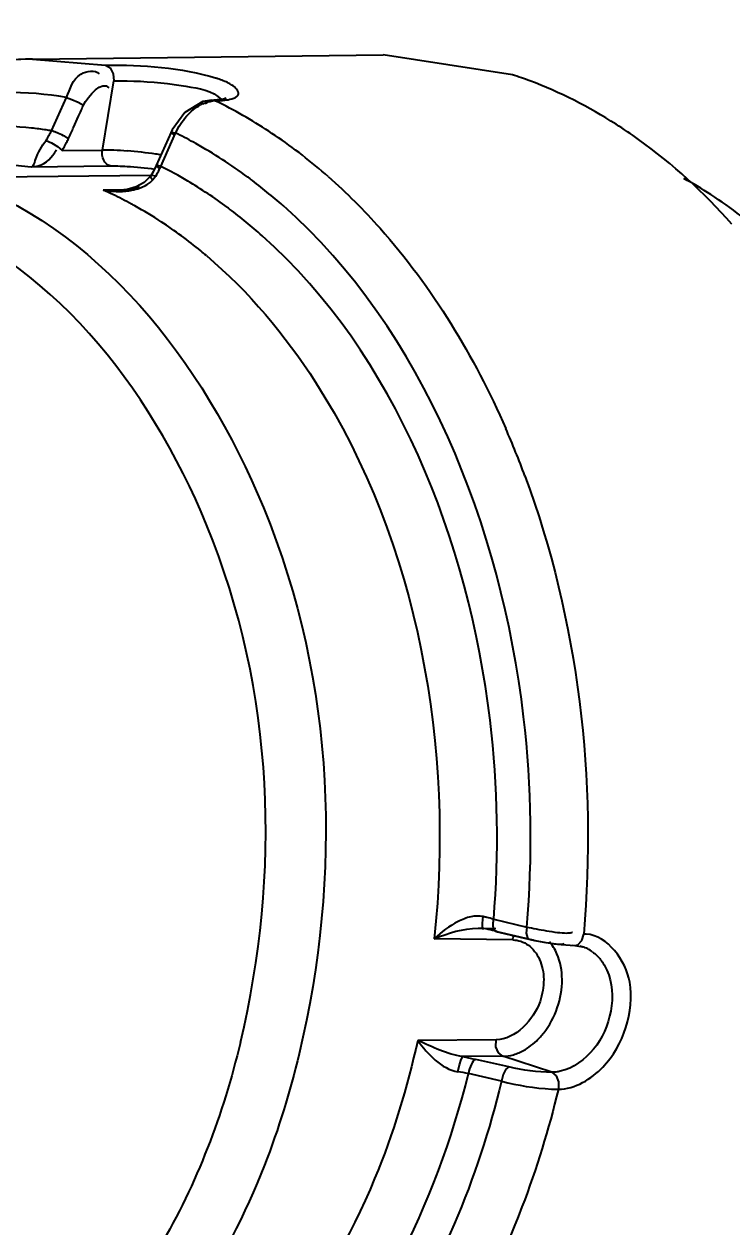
# Model space of a CAD drawing. Header units: millimetres. Extents: x 0 to 10500, y 0 to 7425.
# Drawn here: x 2702.74 to 2729.86, y 1742.31 to 1788.41 of the extents above; entities that cross this region are included whole.
import ezdxf

# ---------------------------------------------------------------- set-up
doc = ezdxf.new("R2010")
doc.units = ezdxf.units.MM
doc.header["$LTSCALE"] = 577.5
doc.layers.get('0').update_dxf_attribs({"linetype": 'CONTINUOUS'})
doc.styles.add('TEXTSTYLE_2', font='txt', dxfattribs={"width": 0.8})
doc.dimstyles.new('DIMSTYLE_1', dxfattribs={"dimtxt": 75, "dimasz": 3.5, "dimexe": 1.5, "dimexo": 1.5, "dimgap": 18.75, "dimtad": 1, "dimdec": 1, "dimtxsty": 'TEXTSTYLE_2', "dimblk": '_FILLED', "dimblk1": '_FILLED', "dimblk2": '_FILLED', "dimcen": 0.09, "dimadec": 1, "dimazin": 2, "dimtp": 0.1, "dimtm": 0.1, "dimtfac": 1, "dimtdec": 1, "dimtofl": 0, "dimtmove": 0, "dimatfit": 3, "dimldrblk": '_FILLED', "dimfxl": 1, "dimtolj": 1, "dimarcsym": 0})

# ---------------------------------------------------------------- blocks, each defined once
blk = doc.blocks.new('_FILLED')
at = {"color": 0, "linetype": 'ByBlock'}
blk.add_solid([(0, 0), (-1, 0.214), (-1, -0.214)], dxfattribs=at)
blk = doc.blocks.new('*D7')
at = {"color": 2, "linetype": 'Continuous', "transparency": 16777216}
for p, q in [((766.713, 2608.729), (681.846, 2608.729)), ((683.346, 2608.729), (683.346, 2129.729)), ((976.556, 2608.729), (818.98, 2608.729)), ((683.346, 1650.729), (683.346, 2129.729)), ((2711.144, 1650.729), (681.846, 1650.729))]:
    blk.add_line(p, q, dxfattribs=at)
at = {"color": 2, "linetype": 'Continuous', "transparency": 16777216, "xscale": 3.5, "yscale": 3.5, "zscale": 3.5}
for p, rotation in [((683.346, 2608.729), 90), ((683.346, 1650.729), 270)]:
    blk.add_blockref('_FILLED', p, dxfattribs=dict(at, rotation=rotation))
at = {"color": 2, "linetype": 'Continuous', "transparency": 16777216, "insert": (589.596, 2129.729), "char_height": 75, "width": 180, "attachment_point": 2, "rotation": 90, "line_spacing_factor": 0.9, "style": 'TEXTSTYLE_2'}
blk.add_mtext('958', dxfattribs=at)
blk = doc.blocks.new('*D8')
at = {"color": 2, "linetype": 'Continuous', "transparency": 16777216}
for p, q in [((2711.144, 2533.729), (889.89, 2533.729)), ((891.39, 2533.729), (891.39, 2129.729)), ((891.39, 1725.729), (891.39, 2129.729)), ((2711.144, 1725.729), (889.89, 1725.729))]:
    blk.add_line(p, q, dxfattribs=at)
at = {"color": 2, "linetype": 'Continuous', "transparency": 16777216, "xscale": 3.5, "yscale": 3.5, "zscale": 3.5}
for p, rotation in [((891.39, 2533.729), 90), ((891.39, 1725.729), 270)]:
    blk.add_blockref('_FILLED', p, dxfattribs=dict(at, rotation=rotation))
at = {"color": 2, "linetype": 'Continuous', "transparency": 16777216, "insert": (797.64, 2129.729), "char_height": 75, "width": 180, "attachment_point": 2, "rotation": 90, "line_spacing_factor": 0.9, "style": 'TEXTSTYLE_2'}
blk.add_mtext('808', dxfattribs=at)

msp = doc.modelspace()

# ---------------------------------------------------------------- linework, layer by layer
at = {"color": 6, "linetype": 'Continuous'}
for p, q in [((2703.065, 1787.064), (2716.499, 1787.23)), ((2721.45, 1786.464), (2716.497, 1787.23)), ((2703.065, 1787.064), (2705.861, 1786.836)), ((2705.861, 1786.836), (2706.043, 1786.728)), ((2706.043, 1786.728), (2706.159, 1786.501)), ((2705.746, 1783.577), (2706.178, 1786.228)), ((2706.159, 1786.501), (2706.178, 1786.228)), ((2703.794, 1784.317), (2704.37, 1785.593)), ((2704.37, 1785.593), (2704.578, 1785.515)), ((2704.578, 1785.515), (2704.814, 1785.409)), ((2704.814, 1785.409), (2705.015, 1785.304)), ((2709.588, 1785.435), (2708.904, 1785.023)), ((2709.943, 1785.491), (2709.588, 1785.435)), ((2709.7, 1785.344), (2709.869, 1785.478)), ((2709.869, 1785.478), (2709.943, 1785.491)), ((2709.943, 1785.491), (2710.017, 1785.493)), ((2709.947, 1785.491), (2710.066, 1785.465)), ((2710.378, 1785.529), (2710.017, 1785.493)), ((2710.49, 1785.562), (2710.378, 1785.529)), ((2710.463, 1785.542), (2710.49, 1785.562)), ((2704.64, 1784.448), (2704.831, 1784.874)), ((2708.904, 1785.023), (2708.418, 1784.348)), ((2703.586, 1783.95), (2703.793, 1783.86)), ((2708.377, 1784.261), (2707.808, 1782.982)), ((2707.979, 1782.952), (2708.548, 1784.231)), ((2708.418, 1784.348), (2708.377, 1784.261)), ((2708.377, 1784.261), (2708.406, 1784.267)), ((2708.383, 1784.244), (2708.377, 1784.261)), ((2708.486, 1784.17), (2708.383, 1784.244)), ((2708.406, 1784.267), (2708.548, 1784.231)), ((2703.793, 1783.86), (2704.021, 1783.716)), ((2704.021, 1783.716), (2704.199, 1783.562)), ((2704.199, 1783.562), (2705.746, 1783.577)), ((2700.119, 1783.23), (2703.02, 1782.94)), ((2707.808, 1782.982), (2707.688, 1782.741)), ((2707.596, 1782.604), (2700.017, 1782.514)), ((2703.02, 1782.94), (2706.037, 1782.971)), ((2707.567, 1782.545), (2707.345, 1782.335)), ((2707.596, 1782.586), (2707.567, 1782.545)), ((2707.596, 1782.587), (2707.592, 1782.552)), ((2707.592, 1782.552), (2707.67, 1782.43)), ((2707.688, 1782.741), (2707.597, 1782.587)), ((2707.636, 1782.607), (2707.597, 1782.587)), ((2707.789, 1782.579), (2707.636, 1782.607)), ((2706.691, 1782.072), (2706.332, 1782.028)), ((2707.041, 1782.174), (2706.691, 1782.072)), ((2707.345, 1782.335), (2707.041, 1782.174)), ((2706.544, 1782.054), (2705.777, 1782.042)), ((2706.233, 1782.025), (2705.777, 1782.042)), ((2706.256, 1782.025), (2706.233, 1782.025)), ((2706.332, 1782.028), (2706.256, 1782.025)), ((2720.305, 1753.952), (2720.336, 1754.201)), ((2720.312, 1753.784), (2720.305, 1753.952)), ((2720.735, 1754.103), (2722.001, 1753.803)), ((2720.136, 1753.76), (2720.339, 1753.757)), ((2720.158, 1753.759), (2720.353, 1753.745)), ((2720.287, 1753.75), (2720.338, 1753.742)), ((2720.338, 1753.742), (2720.312, 1753.784)), ((2720.353, 1753.745), (2720.338, 1753.742)), ((2720.821, 1753.738), (2720.353, 1753.745)), ((2720.82, 1753.637), (2722.086, 1753.338)), ((2720.852, 1753.637), (2720.82, 1753.637)), ((2720.852, 1753.637), (2722.116, 1753.337)), ((2722.001, 1753.803), (2721.983, 1753.562)), ((2721.983, 1753.562), (2722.024, 1753.391)), ((2724.109, 1753.283), (2724.183, 1753.536)), ((2721.465, 1753.31), (2718.46, 1753.356)), ((2722.024, 1753.391), (2722.084, 1753.339)), ((2722.084, 1753.339), (2722.086, 1753.338)), ((2722.086, 1753.338), (2722.189, 1753.315)), ((2722.086, 1753.338), (2722.112, 1753.337)), ((2722.189, 1753.315), (2722.732, 1753.21)), ((2722.732, 1753.21), (2723.316, 1753.131)), ((2723.316, 1753.131), (2723.84, 1753.098)), ((2723.769, 1753.111), (2724.146, 1753.047)), ((2723.84, 1753.098), (2723.953, 1753.125)), ((2723.953, 1753.125), (2724.109, 1753.283)), ((2724.035, 1753.083), (2724.147, 1753.046)), ((2720.828, 1749.486), (2717.825, 1749.459)), ((2720.823, 1749.215), (2720.828, 1749.486)), ((2720.919, 1748.979), (2720.823, 1749.215)), ((2721.084, 1748.85), (2720.919, 1748.979)), ((2719.367, 1748.256), (2719.419, 1748.519)), ((2719.419, 1748.519), (2719.488, 1748.733)), ((2719.488, 1748.733), (2719.553, 1748.836)), ((2721.084, 1748.85), (2719.553, 1748.836)), ((2719.553, 1748.836), (2719.719, 1748.804)), ((2719.719, 1748.804), (2719.885, 1748.769)), ((2719.885, 1748.769), (2720.05, 1748.732)), ((2721.32, 1748.442), (2720.05, 1748.732)), ((2722.958, 1748.239), (2721.084, 1748.85)), ((2721.32, 1748.442), (2721.206, 1748.351)), ((2721.038, 1747.895), (2719.77, 1748.184)), ((2721.102, 1748.15), (2721.038, 1747.895)), ((2721.206, 1748.351), (2721.102, 1748.15)), ((2722.958, 1748.239), (2723.126, 1748.106)), ((2723.126, 1748.106), (2723.221, 1747.865)), ((2723.221, 1747.865), (2723.213, 1747.59))]:
    msp.add_line(p, q, dxfattribs=at)
for centre, radius, start, end in [((2703.27, 1771.857), 15.208, 90.7728, 104.306), ((2708.79, 1782.26), 4.277, 69.0222, 72.0118), ((2716.456, 1771.149), 16.109, 70.623, 71.9392), ((2716.381, 1770.935), 16.335, 69.4493, 70.6233), ((2710.208, 1783.982), 1.503, 114.1749, 118.2095), ((2710.083, 1784.403), 1.061, 90.8955, 96.5312), ((2702.545, 1769.89), 17.296, 63.1592, 64.2227), ((2702.029, 1768.918), 18.395, 55.8254, 63.0929), ((2701.584, 1770.717), 13.779, 83.9728, 98.8131), ((2701.578, 1770.748), 13.748, 81.5872, 83.9338), ((2714.998, 1768.258), 19.356, 54.3258, 57.4152), ((2701.25, 1785.519), 2.814, 326.105, 334.7018), ((2701.574, 1770.718), 13.779, 80.7264, 81.5877), ((2701.229, 1785.472), 3.532, 332.8983, 335.7576), ((2701.288, 1769.385), 16.526, 63.6495, 63.9406), ((2701.126, 1769.064), 16.886, 60.9536, 63.6409), ((2700.886, 1767.238), 20.428, 48.5982, 55.8202), ((2701.304, 1785.255), 3.16, 325.8096, 328.2481), ((2701.339, 1785.414), 3.408, 327.08, 332.9291), ((2705.56, 1768.121), 15.462, 81.7081, 85.8014), ((2700.466, 1767.917), 18.208, 53.4447, 60.8906), ((2705.831, 1770.032), 13.532, 80.7983, 81.6788), ((2705.442, 1784.01), 2.749, 328.6333, 334.4226), ((2705.334, 1784.063), 2.869, 334.3885, 337.2075), ((2700.712, 1768.357), 16.304, 59.3989, 63.529), ((2699.864, 1767.069), 19.248, 53.1325, 53.5083), ((2706.422, 1784.301), 2.308, 278.4894, 283.7842), ((2700.063, 1767.275), 17.566, 53.443, 59.3738), ((2699.428, 1766.503), 19.962, 48.4677, 53.1063), ((2720.049, 1767.98), 16.554, 57.0433, 61.2276), ((2699.782, 1768.522), 14.79, 64.5452, 66.0872), ((2699.574, 1768.09), 15.269, 61.4857, 64.5371), ((2706.174, 1785.972), 3.948, 271.1974, 274.6445), ((2719.487, 1767.12), 17.581, 52.4445, 57.0307), ((2699.393, 1767.75), 15.654, 60.9672, 61.4961), ((2699.127, 1767.284), 16.191, 56.7691, 60.9463), ((2699.59, 1766.614), 18.379, 53.134, 53.4842), ((2699.152, 1766.048), 19.094, 48.2411, 53.1049), ((2698.442, 1766.253), 17.429, 50.5547, 56.7421), ((2697.909, 1765.584), 18.284, 49.7334, 50.5963), ((2689.454, 1759.056), 34.634, 20.3392, 23.5729), ((2717.844, 1743.198), 11.282, 76.5282, 77.2359), ((2718.04, 1744.008), 10.449, 75.0569, 76.5423), ((2717.423, 1739.022), 15.012, 77.4319, 78.745), ((2717.736, 1740.432), 13.568, 76.7219, 77.4252), ((2724.176, 1752.052), 1.484, 86.0271, 89.7282), ((2723.729, 1751.791), 1.322, 62.6271, 71.6013), ((2723.697, 1751.729), 1.392, 53.6947, 62.6167), ((2720.793, 1751.027), 2.237, 299.7708, 305.2799), ((2717.478, 1736.6), 11.809, 78.8086, 80.7934)]:
    msp.add_arc(centre, radius, start, end, dxfattribs=at)
for points in [[(2703.065, 1787.064), (2700.24, 1787.029), (2697.358, 1786.179), (2694.904, 1784.779)], [(2705.861, 1786.836), (2707.287, 1786.843), (2708.752, 1786.762), (2710.111, 1786.328)], [(2705.021, 1785.3), (2705.188, 1785.656), (2705.745, 1786.273), (2705.993, 1785.968)], [(2706.178, 1786.228), (2706.864, 1786.246), (2707.552, 1786.202), (2708.233, 1786.125)], [(2725.422, 1784.567), (2724.382, 1785.231), (2723.271, 1785.798), (2722.115, 1786.231)], [(2704.37, 1785.593), (2701.29, 1786.119), (2697.9, 1785.532), (2695.115, 1784.116)], [(2729.862, 1780.74), (2728.791, 1781.941), (2727.593, 1783.044), (2726.286, 1783.981)], [(2706.687, 1782.953), (2707.041, 1782.933), (2707.394, 1782.899), (2707.745, 1782.849)], [(2705.774, 1782.043), (2706.098, 1781.984), (2706.437, 1781.969), (2706.763, 1782.018)], [(2721.929, 1771.094), (2723.981, 1765.562), (2724.701, 1759.414), (2724.183, 1753.536)], [(2719.371, 1754.016), (2719.035, 1753.85), (2718.73, 1753.616), (2718.461, 1753.355)], [(2718.46, 1753.356), (2718.996, 1753.57), (2719.566, 1753.762), (2720.142, 1753.759)], [(2725.944, 1751.694), (2725.805, 1752.509), (2725.103, 1753.476), (2724.278, 1753.533)], [(2723.355, 1751.792), (2723.352, 1752.126), (2723.292, 1752.469), (2723.159, 1752.776)], [(2725.072, 1752.151), (2725.496, 1751.22), (2725.213, 1749.914), (2724.563, 1749.123)], [(2722.653, 1749.748), (2723.097, 1750.315), (2723.36, 1751.071), (2723.355, 1751.792)], [(2724.918, 1748.438), (2725.703, 1749.262), (2726.135, 1750.572), (2725.944, 1751.694)], [(2722.51, 1750.95), (2722.265, 1750.248), (2721.571, 1749.483), (2720.828, 1749.486)], [(2717.824, 1749.46), (2718.21, 1748.935), (2718.723, 1748.361), (2719.367, 1748.256)], [(2719.553, 1748.836), (2718.946, 1748.916), (2718.384, 1749.208), (2717.825, 1749.458)], [(2724.563, 1749.123), (2724.238, 1748.729), (2723.784, 1748.387), (2723.285, 1748.275)], [(2722.958, 1748.239), (2722.408, 1748.234), (2721.856, 1748.319), (2721.32, 1748.442)], [(2723.213, 1747.59), (2723.848, 1747.59), (2724.48, 1747.979), (2724.918, 1748.438)], [(2721.038, 1747.895), (2721.661, 1747.735), (2722.302, 1747.627), (2722.945, 1747.596)]]:
    msp.add_open_spline(points, degree=3, dxfattribs=at)
for points, knots in [([(2704.37, 1785.593), (2704.508, 1785.914), (2704.646, 1786.535), (2705.474, 1786.674), (2705.624, 1786.493)], [0, 0, 0, 0, 0.598505, 1, 1, 1, 1]), ([(2710.708, 1786.069), (2710.652, 1786.103), (2710.525, 1786.17), (2710.394, 1786.226), (2710.321, 1786.253)], [0, 0, 0, 0, 0.458638, 1, 1, 1, 1]), ([(2708.233, 1786.125), (2708.472, 1786.098), (2709.165, 1785.98), (2709.979, 1785.873), (2710.303, 1785.514)], [0, 0, 0, 0, 0.331667, 1, 1, 1, 1]), ([(2710.489, 1785.496), (2710.659, 1785.522), (2711.151, 1785.634), (2710.829, 1785.994), (2710.708, 1786.069)], [0, 0, 0, 0, 0.546823, 1, 1, 1, 1]), ([(2704.831, 1784.874), (2704.862, 1784.945), (2704.926, 1785.087), (2704.99, 1785.229), (2705.021, 1785.3)], [0, 0, 0, 0, 0.500026, 1, 1, 1, 1]), ([(2708.964, 1784.873), (2709.043, 1784.963), (2709.209, 1785.124), (2709.4, 1785.254), (2709.498, 1785.307)], [0, 0, 0, 0, 0.517284, 1, 1, 1, 1]), ([(2709.593, 1785.354), (2709.653, 1785.38), (2709.773, 1785.425), (2709.9, 1785.451), (2709.962, 1785.458)], [0, 0, 0, 0, 0.512082, 1, 1, 1, 1]), ([(2710.066, 1785.464), (2710.141, 1785.465), (2710.283, 1785.471), (2710.423, 1785.486), (2710.489, 1785.496)], [0, 0, 0, 0, 0.532412, 1, 1, 1, 1]), ([(2708.548, 1784.231), (2708.603, 1784.349), (2708.727, 1784.574), (2708.881, 1784.779), (2708.964, 1784.873)], [0, 0, 0, 0, 0.508551, 1, 1, 1, 1]), ([(2704.45, 1784.022), (2704.481, 1784.093), (2704.545, 1784.235), (2704.609, 1784.377), (2704.64, 1784.448)], [0, 0, 0, 0, 0.499974, 1, 1, 1, 1]), ([(2703.02, 1782.94), (2703.116, 1782.944), (2703.222, 1783.457), (2703.424, 1783.709), (2703.586, 1783.95)], [0, 0, 0, 0, 0.248873, 1, 1, 1, 1]), ([(2704.007, 1784.237), (2703.969, 1784.253), (2703.899, 1784.28), (2703.827, 1784.306), (2703.794, 1784.317)], [0, 0, 0, 0, 0.539603, 1, 1, 1, 1]), ([(2704.45, 1784.022), (2704.384, 1784.061), (2704.238, 1784.136), (2704.088, 1784.203), (2704.007, 1784.237)], [0, 0, 0, 0, 0.46383, 1, 1, 1, 1]), ([(2703.02, 1782.94), (2703.072, 1782.951), (2703.433, 1782.932), (2703.747, 1783.229), (2703.918, 1783.479)], [0, 0, 0, 0, 0.148848, 1, 1, 1, 1]), ([(2706.037, 1782.971), (2705.933, 1782.993), (2705.746, 1783.197), (2705.725, 1783.447), (2705.746, 1783.577)], [0, 0, 0, 0, 0.446036, 1, 1, 1, 1]), ([(2706.692, 1783.541), (2706.524, 1783.554), (2706.209, 1783.572), (2705.893, 1783.579), (2705.746, 1783.577)], [0, 0, 0, 0, 0.533905, 1, 1, 1, 1]), ([(2707.808, 1782.982), (2707.806, 1782.977), (2707.819, 1782.958), (2707.832, 1782.948), (2707.842, 1782.941)], [0, 0, 0, 0, 0.315566, 1, 1, 1, 1]), ([(2707.839, 1782.988), (2707.832, 1782.988), (2707.822, 1782.989), (2707.81, 1782.985), (2707.808, 1782.982)], [0, 0, 0, 0, 0.65645, 1, 1, 1, 1]), ([(2707.979, 1782.952), (2707.952, 1782.961), (2707.906, 1782.975), (2707.859, 1782.986), (2707.839, 1782.988)], [0, 0, 0, 0, 0.59536, 1, 1, 1, 1]), ([(2706.037, 1782.971), (2706.139, 1782.972), (2706.355, 1782.969), (2706.572, 1782.96), (2706.687, 1782.953)], [0, 0, 0, 0, 0.468857, 1, 1, 1, 1]), ([(2707.712, 1782.473), (2707.726, 1782.49), (2707.753, 1782.524), (2707.778, 1782.56), (2707.789, 1782.579)], [0, 0, 0, 0, 0.501835, 1, 1, 1, 1]), ([(2707.842, 1782.941), (2707.851, 1782.934), (2707.873, 1782.918), (2707.896, 1782.904), (2707.908, 1782.897)], [0, 0, 0, 0, 0.447999, 1, 1, 1, 1]), ([(2714.395, 1782.561), (2715.097, 1781.943), (2717.896, 1779.138), (2719.99, 1775.675), (2721.198, 1772.907)], [0, 0, 0, 0, 0.236382, 1, 1, 1, 1]), ([(2700.017, 1782.514), (2705.515, 1780.721), (2714.545, 1769.173), (2714.903, 1755.746), (2713.28, 1748.94)], [0, 0, 0, 0, 0.452507, 1, 1, 1, 1]), ([(2707.16, 1782.161), (2707.053, 1782.127), (2706.833, 1782.075), (2706.608, 1782.047), (2706.494, 1782.037)], [0, 0, 0, 0, 0.493565, 1, 1, 1, 1]), ([(2706.972, 1782.06), (2707.057, 1782.081), (2707.224, 1782.133), (2707.381, 1782.21), (2707.454, 1782.255)], [0, 0, 0, 0, 0.504924, 1, 1, 1, 1]), ([(2707.454, 1782.255), (2707.482, 1782.272), (2707.536, 1782.309), (2707.587, 1782.349), (2707.611, 1782.371)], [0, 0, 0, 0, 0.502085, 1, 1, 1, 1]), ([(2707.611, 1782.371), (2707.629, 1782.386), (2707.664, 1782.419), (2707.697, 1782.455), (2707.712, 1782.473)], [0, 0, 0, 0, 0.501835, 1, 1, 1, 1]), ([(2711.03, 1749.379), (2712.567, 1755.825), (2712.229, 1768.542), (2703.676, 1779.479), (2698.469, 1781.177)], [0, 0, 0, 0, 0.547493, 1, 1, 1, 1]), ([(2722.001, 1753.803), (2722.23, 1756.479), (2722.12, 1766.331), (2718.068, 1776.664), (2712.664, 1781.447)], [0, 0, 0, 0, 0.271211, 1, 1, 1, 1]), ([(2720.735, 1754.103), (2720.942, 1756.637), (2720.809, 1765.971), (2716.971, 1775.74), (2711.869, 1780.291)], [0, 0, 0, 0, 0.271106, 1, 1, 1, 1]), ([(2709.726, 1779.536), (2711.355, 1778.156), (2717.468, 1770.841), (2719.229, 1760.583), (2718.458, 1753.354)], [0, 0, 0, 0, 0.226972, 1, 1, 1, 1]), ([(2719.861, 1754.194), (2719.776, 1754.176), (2719.609, 1754.126), (2719.449, 1754.055), (2719.371, 1754.016)], [0, 0, 0, 0, 0.498183, 1, 1, 1, 1]), ([(2720.336, 1754.201), (2720.259, 1754.218), (2720.099, 1754.231), (2719.94, 1754.21), (2719.861, 1754.194)], [0, 0, 0, 0, 0.49576, 1, 1, 1, 1]), ([(2720.717, 1753.857), (2720.715, 1753.896), (2720.716, 1753.979), (2720.727, 1754.06), (2720.735, 1754.103)], [0, 0, 0, 0, 0.476394, 1, 1, 1, 1]), ([(2720.737, 1753.738), (2720.732, 1753.756), (2720.723, 1753.795), (2720.718, 1753.836), (2720.717, 1753.857)], [0, 0, 0, 0, 0.466641, 1, 1, 1, 1]), ([(2720.82, 1753.637), (2720.801, 1753.642), (2720.763, 1753.671), (2720.745, 1753.713), (2720.737, 1753.738)], [0, 0, 0, 0, 0.427718, 1, 1, 1, 1]), ([(2721.465, 1753.31), (2721.469, 1753.34), (2721.479, 1753.398), (2721.497, 1753.454), (2721.508, 1753.481)], [0, 0, 0, 0, 0.507279, 1, 1, 1, 1]), ([(2722.001, 1753.803), (2722.12, 1753.778), (2722.371, 1753.727), (2722.622, 1753.682), (2722.753, 1753.66)], [0, 0, 0, 0, 0.479113, 1, 1, 1, 1]), ([(2722.753, 1753.66), (2722.894, 1753.637), (2723.152, 1753.599), (2723.412, 1753.575), (2723.529, 1753.574)], [0, 0, 0, 0, 0.550741, 1, 1, 1, 1]), ([(2723.529, 1753.574), (2723.562, 1753.574), (2723.62, 1753.575), (2723.678, 1753.583), (2723.703, 1753.589)], [0, 0, 0, 0, 0.560858, 1, 1, 1, 1]), ([(2723.703, 1753.589), (2723.713, 1753.592), (2723.732, 1753.597), (2723.75, 1753.607), (2723.757, 1753.612)], [0, 0, 0, 0, 0.553426, 1, 1, 1, 1]), ([(2721.465, 1753.31), (2721.571, 1753.308), (2721.785, 1753.272), (2721.977, 1753.17), (2722.063, 1753.107)], [0, 0, 0, 0, 0.496926, 1, 1, 1, 1]), ([(2722.063, 1753.107), (2722.154, 1753.04), (2722.321, 1752.874), (2722.439, 1752.672), (2722.488, 1752.562)], [0, 0, 0, 0, 0.484025, 1, 1, 1, 1]), ([(2722.116, 1753.337), (2722.202, 1753.317), (2722.382, 1753.277), (2722.562, 1753.24), (2722.656, 1753.222)], [0, 0, 0, 0, 0.479713, 1, 1, 1, 1]), ([(2722.656, 1753.222), (2722.763, 1753.202), (2722.959, 1753.169), (2723.157, 1753.147), (2723.247, 1753.145)], [0, 0, 0, 0, 0.548424, 1, 1, 1, 1]), ([(2723.159, 1752.776), (2723.122, 1752.862), (2723.038, 1753.025), (2722.931, 1753.174), (2722.873, 1753.242)], [0, 0, 0, 0, 0.511082, 1, 1, 1, 1]), ([(2723.247, 1753.145), (2723.285, 1753.144), (2723.347, 1753.146), (2723.412, 1753.16), (2723.431, 1753.175)], [0, 0, 0, 0, 0.612684, 1, 1, 1, 1]), ([(2722.488, 1752.562), (2722.541, 1752.445), (2722.621, 1752.191), (2722.648, 1751.927), (2722.65, 1751.791)], [0, 0, 0, 0, 0.485044, 1, 1, 1, 1]), ([(2724.521, 1752.851), (2724.638, 1752.766), (2724.853, 1752.552), (2725.008, 1752.292), (2725.072, 1752.151)], [0, 0, 0, 0, 0.482374, 1, 1, 1, 1]), ([(2722.65, 1751.791), (2722.652, 1751.65), (2722.629, 1751.364), (2722.557, 1751.086), (2722.51, 1750.95)], [0, 0, 0, 0, 0.49401, 1, 1, 1, 1]), ([(2711.03, 1749.379), (2710.377, 1746.641), (2708.456, 1741.578), (2703.603, 1735.579), (2697.257, 1732.337), (2692.678, 1732.627), (2690.661, 1733.285)], [0, 0, 0, 0, 0.290813, 0.550776, 0.780737, 1, 1, 1, 1]), ([(2717.825, 1749.459), (2717.425, 1747.655), (2715.504, 1741.325), (2711.216, 1735.383), (2707.024, 1733.044)], [0, 0, 0, 0, 0.277922, 1, 1, 1, 1]), ([(2722.085, 1749.201), (2722.19, 1749.275), (2722.393, 1749.445), (2722.569, 1749.642), (2722.653, 1749.748)], [0, 0, 0, 0, 0.48777, 1, 1, 1, 1]), ([(2713.28, 1748.94), (2712.935, 1747.495), (2711.326, 1742.26), (2708.215, 1737.352), (2705.126, 1734.808)], [0, 0, 0, 0, 0.270807, 1, 1, 1, 1]), ([(2721.084, 1748.85), (2721.222, 1748.85), (2721.509, 1748.894), (2721.774, 1749.011), (2721.903, 1749.085)], [0, 0, 0, 0, 0.47882, 1, 1, 1, 1]), ([(2720.046, 1748.73), (2719.966, 1748.707), (2719.844, 1748.501), (2719.788, 1748.309), (2719.77, 1748.184)], [0, 0, 0, 0, 0.397524, 1, 1, 1, 1]), ([(2708.816, 1731.958), (2710.121, 1732.705), (2715.429, 1736.787), (2718.532, 1743.209), (2719.77, 1748.184)], [0, 0, 0, 0, 0.226724, 1, 1, 1, 1]), ([(2723.285, 1748.275), (2723.231, 1748.263), (2723.122, 1748.245), (2723.012, 1748.239), (2722.958, 1748.239)], [0, 0, 0, 0, 0.508329, 1, 1, 1, 1]), ([(2721.038, 1747.895), (2720.581, 1746.025), (2718.446, 1739.441), (2713.952, 1733.314), (2709.601, 1730.793)], [0, 0, 0, 0, 0.276796, 1, 1, 1, 1]), ([(2723.213, 1747.59), (2722.843, 1746.059), (2721.132, 1740.458), (2717.959, 1735.195), (2714.813, 1732.278)], [0, 0, 0, 0, 0.268585, 1, 1, 1, 1]), ([(2722.945, 1747.596), (2722.991, 1747.594), (2723.081, 1747.591), (2723.17, 1747.59), (2723.213, 1747.59)], [0, 0, 0, 0, 0.518467, 1, 1, 1, 1])]:
    msp.add_open_spline(points, degree=3, knots=knots, dxfattribs=at)

# ---------------------------------------------------------------- dimensions: what is measured, and where the dimension line sits
at = {"color": 2, "linetype": 'Continuous'}
for base, p1, p2, angle, text, picture, middle in [((683.346, 2608.729), (2712.644, 1650.729), (978.056, 2608.729), 90, '958', '*D7', (683.346, 2131.604)), ((891.39, 1725.729), (2712.644, 2533.729), (2712.644, 1725.729), 270, '808', '*D8', (891.39, 2129.729))]:
    dim = msp.add_linear_dim(base=base, p1=p1, p2=p2, angle=angle, text=text, dimstyle='DIMSTYLE_1', dxfattribs=at)
    dim.commit()
    dim.dimension.update_dxf_attribs({"geometry": picture, "text_midpoint": middle, "dimtype": 160})

doc.saveas('drawing.dxf')
